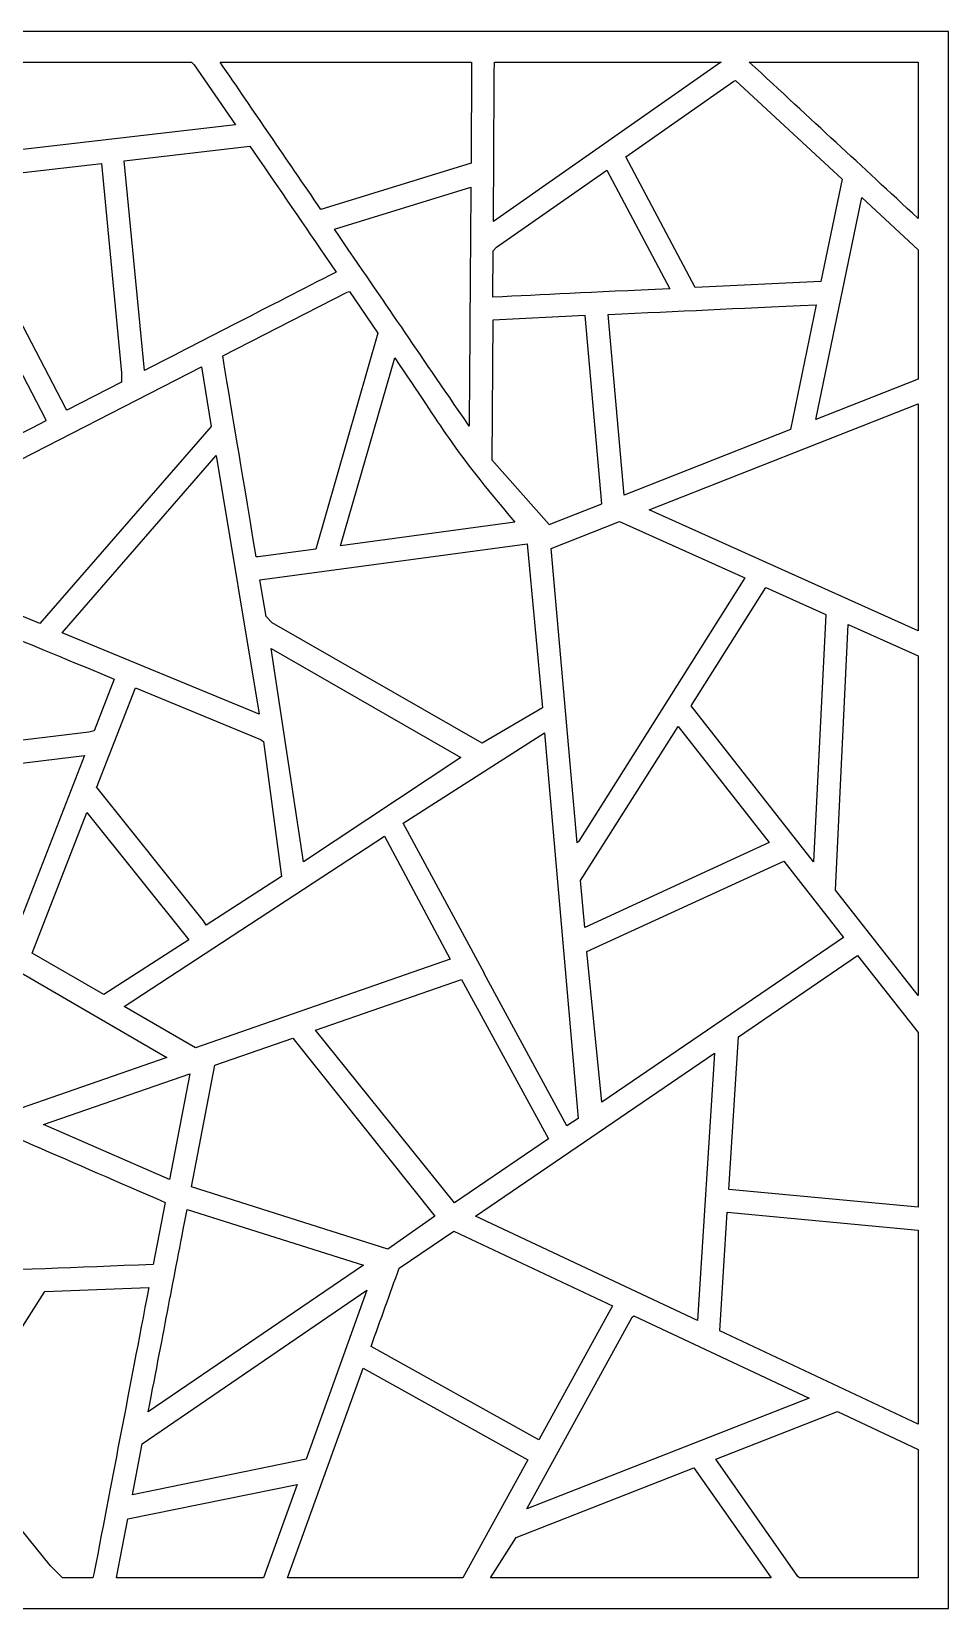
# Model space of a CAD drawing. Header units: centimetres. Extents: x -9.6 to 8.7, y -5.9 to 12.7.
# Drawn here: x 3.49 to 8.7, y 3.77 to 12.73 of the extents above; entities that cross this region are included whole.
import ezdxf

# ---------------------------------------------------------------- set-up
doc = ezdxf.new("R2010")
doc.units = ezdxf.units.CM
doc.header["$MEASUREMENT"] = 0
doc.layers.add('layer 1', color=7, linetype='Continuous')

msp = doc.modelspace()

# ---------------------------------------------------------------- linework, layer by layer
at = {"layer": 'layer 1', "color": 17}
for points, knots in [([(-9.64573, 3.76712), (-9.64573, 3.76712), (-9.64573, 12.73459), (-9.64573, 12.73459), (-9.64573, 12.73459), (-3.60843, 12.73459), (2.40099, 12.73459), (8.70075, 12.73459), (8.70075, 12.73459), (8.70075, 9.67505), (8.70075, 6.87624), (8.70075, 3.76712), (8.70075, 3.76712), (2.65615, 3.76712), (-3.45076, 3.76712), (-9.64573, 3.76712)], [0, 0, 0, 0, 0.2, 0.2, 0.2, 0.2, 0.4, 0.4, 0.4, 0.4, 0.6, 0.6, 0.6, 0.6, 1, 1, 1, 1]), ([(2.65411, 12.56131), (2.65411, 12.56131), (2.96296, 11.96946), (2.96296, 11.96946), (2.96296, 11.96946), (2.96296, 11.96946), (2.96296, 12.01579), (2.96296, 12.01579), (2.96296, 12.01579), (2.96296, 12.01579), (3.02418, 12.01579), (3.02418, 12.01579), (3.02418, 12.01579), (3.02418, 12.01579), (4.64461, 12.20421), (4.64461, 12.20421), (4.64461, 12.20421), (4.64461, 12.20421), (4.41074, 12.54603), (4.41074, 12.54603), (4.41074, 12.54603), (4.41074, 12.54603), (4.39546, 12.56131), (4.39546, 12.56131), (4.39546, 12.56131), (4.39546, 12.56131), (2.65411, 12.56131), (2.65411, 12.56131)], [0, 0, 0, 0, 0.125, 0.125, 0.125, 0.125, 0.25, 0.25, 0.25, 0.25, 0.375, 0.375, 0.375, 0.375, 0.5, 0.5, 0.5, 0.5, 0.625, 0.625, 0.625, 0.625, 0.75, 0.75, 0.75, 0.75, 1, 1, 1, 1]), ([(5.98791, 12.56131), (5.98791, 12.56131), (4.55776, 12.56131), (4.55776, 12.56131), (4.55776, 12.56131), (4.75432, 12.27402), (4.92816, 12.01995), (5.1314, 11.72292), (5.1314, 11.72292), (5.1314, 11.72292), (5.98505, 11.98558), (5.98505, 11.98558), (5.98505, 11.98558), (5.98505, 11.98558), (5.98791, 12.56131), (5.98791, 12.56131)], [0, 0, 0, 0, 0.2, 0.2, 0.2, 0.2, 0.4, 0.4, 0.4, 0.4, 0.6, 0.6, 0.6, 0.6, 1, 1, 1, 1]), ([(6.11782, 12.56131), (6.11548, 12.2252), (6.11485, 11.9622), (6.11265, 11.65364), (6.11265, 11.65364), (6.11265, 11.65364), (7.40447, 12.55805), (7.40447, 12.55805), (7.40447, 12.55805), (7.40447, 12.55805), (7.40772, 12.56131), (7.40772, 12.56131), (7.40772, 12.56131), (7.40772, 12.56131), (6.11782, 12.56131), (6.11782, 12.56131)], [0, 0, 0, 0, 0.2, 0.2, 0.2, 0.2, 0.4, 0.4, 0.4, 0.4, 0.6, 0.6, 0.6, 0.6, 1, 1, 1, 1]), ([(7.56738, 12.56131), (7.93348, 12.22233), (8.19772, 11.97766), (8.52746, 11.67234), (8.52746, 11.67234), (8.52746, 11.67234), (8.52746, 12.56131), (8.52746, 12.56131), (8.52746, 12.56131), (8.52746, 12.56131), (7.56738, 12.56131), (7.56738, 12.56131)], [0, 0, 0, 0, 0.25, 0.25, 0.25, 0.25, 0.5, 0.5, 0.5, 0.5, 1, 1, 1, 1]), ([(8.0959, 11.89482), (8.0959, 11.89482), (7.48902, 12.45675), (7.48902, 12.45675), (7.48902, 12.45675), (7.48902, 12.45675), (7.47976, 12.45211), (7.47976, 12.45211), (7.47976, 12.45211), (7.47976, 12.45211), (6.86478, 12.02157), (6.86478, 12.02157), (6.86478, 12.02157), (6.86478, 12.02157), (7.25937, 11.27881), (7.25937, 11.27881), (7.25937, 11.27881), (7.25937, 11.27881), (7.9755, 11.31277), (7.9755, 11.31277), (7.9755, 11.31277), (7.9755, 11.31277), (8.0959, 11.89482), (8.0959, 11.89482)], [0, 0, 0, 0, 0.1428571, 0.1428571, 0.1428571, 0.1428571, 0.2857143, 0.2857143, 0.2857143, 0.2857143, 0.4285714, 0.4285714, 0.4285714, 0.4285714, 0.5714286, 0.5714286, 0.5714286, 0.5714286, 0.7142857, 0.7142857, 0.7142857, 0.7142857, 1, 1, 1, 1]), ([(4.12712, 10.80747), (4.48534, 10.99118), (4.82381, 11.16475), (5.21764, 11.36671), (5.21764, 11.36671), (5.04262, 11.62251), (4.95858, 11.74534), (4.72754, 12.08302), (4.72754, 12.08302), (4.72754, 12.08302), (4.01173, 11.99978), (4.01173, 11.99978), (4.01173, 11.99978), (4.01173, 11.99978), (4.12712, 10.80747), (4.12712, 10.80747)], [0, 0, 0, 0, 0.2, 0.2, 0.2, 0.2, 0.4, 0.4, 0.4, 0.4, 0.6, 0.6, 0.6, 0.6, 1, 1, 1, 1]), ([(3.68701, 10.58178), (3.68701, 10.58178), (3.99792, 10.74122), (3.99792, 10.74122), (3.99792, 10.74122), (3.99792, 10.74122), (3.99792, 10.7933), (3.99792, 10.7933), (3.99792, 10.7933), (3.99792, 10.7933), (3.88262, 11.98477), (3.88262, 11.98477), (3.88262, 11.98477), (3.88262, 11.98477), (3.03963, 11.88675), (3.03963, 11.88675), (3.03963, 11.88675), (3.03963, 11.88675), (3.00991, 11.87932), (3.00991, 11.87932), (3.00991, 11.87932), (3.00991, 11.87932), (3.4079, 11.11517), (3.4079, 11.11517), (3.4079, 11.11517), (3.4079, 11.11517), (3.4154, 11.11705), (3.4154, 11.11705), (3.4154, 11.11705), (3.4154, 11.11705), (3.4154, 11.10077), (3.4154, 11.10077), (3.4154, 11.10077), (3.4154, 11.10077), (3.68105, 10.59073), (3.68105, 10.59073), (3.68105, 10.59073), (3.68105, 10.59073), (3.68701, 10.58178), (3.68701, 10.58178)], [0, 0, 0, 0, 0.0909091, 0.0909091, 0.0909091, 0.0909091, 0.1818182, 0.1818182, 0.1818182, 0.1818182, 0.2727273, 0.2727273, 0.2727273, 0.2727273, 0.3636364, 0.3636364, 0.3636364, 0.3636364, 0.4545455, 0.4545455, 0.4545455, 0.4545455, 0.5454545, 0.5454545, 0.5454545, 0.5454545, 0.6363636, 0.6363636, 0.6363636, 0.6363636, 0.7272727, 0.7272727, 0.7272727, 0.7272727, 0.8181818, 0.8181818, 0.8181818, 0.8181818, 1, 1, 1, 1]), ([(6.75751, 11.94647), (6.75751, 11.94647), (6.13055, 11.50753), (6.13055, 11.50753), (6.13055, 11.50753), (6.13055, 11.50753), (6.11147, 11.48844), (6.11147, 11.48844), (6.11147, 11.48844), (6.11147, 11.48844), (6.10958, 11.2243), (6.10958, 11.2243), (6.10958, 11.2243), (6.39861, 11.23801), (6.65437, 11.25013), (7.11582, 11.27201), (7.11582, 11.27201), (7.11582, 11.27201), (6.75751, 11.94647), (6.75751, 11.94647)], [0, 0, 0, 0, 0.1666667, 0.1666667, 0.1666667, 0.1666667, 0.3333333, 0.3333333, 0.3333333, 0.3333333, 0.5, 0.5, 0.5, 0.5, 0.6666667, 0.6666667, 0.6666667, 0.6666667, 1, 1, 1, 1]), ([(5.98408, 11.8493), (5.98408, 11.8493), (5.20825, 11.61059), (5.20825, 11.61059), (5.20825, 11.61059), (5.51614, 11.1606), (5.65977, 10.95068), (5.97437, 10.49087), (5.97437, 10.49087), (5.97762, 10.94572), (5.98086, 11.39838), (5.98408, 11.8493)], [0, 0, 0, 0, 0.25, 0.25, 0.25, 0.25, 0.5, 0.5, 0.5, 0.5, 1, 1, 1, 1]), ([(8.52746, 11.4933), (8.52746, 11.4933), (8.20728, 11.79169), (8.20728, 11.79169), (8.20728, 11.79169), (8.20728, 11.79169), (7.94599, 10.52854), (7.94599, 10.52854), (7.94599, 10.52854), (7.94599, 10.52854), (8.52746, 10.75777), (8.52746, 10.75777), (8.52746, 10.75777), (8.52746, 10.75777), (8.52746, 11.4933), (8.52746, 11.4933)], [0, 0, 0, 0, 0.2, 0.2, 0.2, 0.2, 0.4, 0.4, 0.4, 0.4, 0.6, 0.6, 0.6, 0.6, 1, 1, 1, 1]), ([(5.28009, 11.25268), (5.28009, 11.25268), (4.57331, 10.89023), (4.57331, 10.89023), (4.57331, 10.89023), (4.64243, 10.47341), (4.66045, 10.36469), (4.76291, 9.74685), (4.76291, 9.74685), (4.76291, 9.74685), (4.77504, 9.74685), (4.77504, 9.74685), (4.77504, 9.74685), (4.77504, 9.74685), (5.10185, 9.79099), (5.10185, 9.79099), (5.10185, 9.79099), (5.10185, 9.79099), (5.45593, 11.01845), (5.45593, 11.01845), (5.45593, 11.01845), (5.45593, 11.01845), (5.29339, 11.25601), (5.29339, 11.25601), (5.29339, 11.25601), (5.29339, 11.25601), (5.28009, 11.25268), (5.28009, 11.25268)], [0, 0, 0, 0, 0.125, 0.125, 0.125, 0.125, 0.25, 0.25, 0.25, 0.25, 0.375, 0.375, 0.375, 0.375, 0.5, 0.5, 0.5, 0.5, 0.625, 0.625, 0.625, 0.625, 0.75, 0.75, 0.75, 0.75, 1, 1, 1, 1]), ([(7.80149, 10.47158), (7.80149, 10.47158), (7.94832, 11.18137), (7.94832, 11.18137), (7.94832, 11.18137), (7.46066, 11.15825), (7.18991, 11.14541), (6.76493, 11.12526), (6.76493, 11.12526), (6.76493, 11.12526), (6.8553, 10.09857), (6.8553, 10.09857), (6.8553, 10.09857), (6.8553, 10.09857), (7.80149, 10.47158), (7.80149, 10.47158)], [0, 0, 0, 0, 0.2, 0.2, 0.2, 0.2, 0.4, 0.4, 0.4, 0.4, 0.6, 0.6, 0.6, 0.6, 1, 1, 1, 1]), ([(6.63501, 11.1191), (6.63501, 11.1191), (6.72921, 10.04887), (6.72921, 10.04887), (6.72921, 10.04887), (6.72921, 10.04887), (6.42896, 9.9305), (6.42896, 9.9305), (6.42896, 9.9305), (6.42896, 9.9305), (6.10297, 10.29961), (6.10297, 10.29961), (6.10297, 10.29961), (6.10297, 10.29961), (6.10865, 11.09415), (6.10865, 11.09415), (6.10865, 11.09415), (6.10865, 11.09415), (6.63501, 11.1191), (6.63501, 11.1191)], [0, 0, 0, 0, 0.1666667, 0.1666667, 0.1666667, 0.1666667, 0.3333333, 0.3333333, 0.3333333, 0.3333333, 0.5, 0.5, 0.5, 0.5, 0.6666667, 0.6666667, 0.6666667, 0.6666667, 1, 1, 1, 1]), ([(2.28717, 9.86391), (2.79305, 10.12334), (3.13756, 10.30001), (3.56735, 10.52041), (3.56735, 10.52041), (3.56735, 10.52041), (3.56386, 10.53439), (3.56386, 10.53439), (3.56386, 10.53439), (3.56386, 10.53439), (3.33792, 10.96819), (3.33792, 10.96819), (3.33792, 10.96819), (3.33792, 10.96819), (1.67152, 10.89139), (1.67152, 10.89139), (1.67152, 10.89139), (1.67152, 10.89139), (1.30819, 10.60358), (1.30819, 10.60358), (1.30819, 10.60358), (1.30819, 10.60358), (2.28717, 9.86391), (2.28717, 9.86391)], [0, 0, 0, 0, 0.1428571, 0.1428571, 0.1428571, 0.1428571, 0.2857143, 0.2857143, 0.2857143, 0.2857143, 0.4285714, 0.4285714, 0.4285714, 0.4285714, 0.5714286, 0.5714286, 0.5714286, 0.5714286, 0.7142857, 0.7142857, 0.7142857, 0.7142857, 1, 1, 1, 1]), ([(5.55107, 10.87939), (5.55107, 10.87939), (5.2426, 9.81), (5.2426, 9.81), (5.2426, 9.81), (5.2426, 9.81), (6.23459, 9.94399), (6.23459, 9.94399), (6.23459, 9.94399), (5.86464, 10.37939), (5.83472, 10.46482), (5.55107, 10.87939)], [0, 0, 0, 0, 0.25, 0.25, 0.25, 0.25, 0.5, 0.5, 0.5, 0.5, 1, 1, 1, 1]), ([(4.45189, 10.82797), (4.45189, 10.82797), (3.20082, 10.18639), (3.20082, 10.18639), (3.20082, 10.18639), (3.20082, 10.18639), (2.99919, 9.59337), (2.99919, 9.59337), (2.99919, 9.59337), (2.99919, 9.59337), (3.01886, 9.58026), (3.01886, 9.58026), (3.01886, 9.58026), (3.01886, 9.58026), (3.53259, 9.36806), (3.53259, 9.36806), (3.53259, 9.36806), (3.53259, 9.36806), (4.50804, 10.4894), (4.50804, 10.4894), (4.50804, 10.4894), (4.50804, 10.4894), (4.45189, 10.82797), (4.45189, 10.82797)], [0, 0, 0, 0, 0.1428571, 0.1428571, 0.1428571, 0.1428571, 0.2857143, 0.2857143, 0.2857143, 0.2857143, 0.4285714, 0.4285714, 0.4285714, 0.4285714, 0.5714286, 0.5714286, 0.5714286, 0.5714286, 0.7142857, 0.7142857, 0.7142857, 0.7142857, 1, 1, 1, 1]), ([(8.52746, 10.61807), (8.52746, 10.61807), (6.99841, 10.01529), (6.99841, 10.01529), (6.99841, 10.01529), (6.99841, 10.01529), (8.52746, 9.32643), (8.52746, 9.32643), (8.52746, 9.32643), (8.52746, 9.32643), (8.52746, 10.61807), (8.52746, 10.61807)], [0, 0, 0, 0, 0.25, 0.25, 0.25, 0.25, 0.5, 0.5, 0.5, 0.5, 1, 1, 1, 1]), ([(4.77937, 8.85309), (4.77937, 8.85309), (4.53561, 10.32309), (4.53561, 10.32309), (4.53561, 10.32309), (4.53561, 10.32309), (3.65932, 9.31572), (3.65932, 9.31572), (3.65932, 9.31572), (3.65932, 9.31572), (4.77937, 8.85309), (4.77937, 8.85309)], [0, 0, 0, 0, 0.25, 0.25, 0.25, 0.25, 0.5, 0.5, 0.5, 0.5, 1, 1, 1, 1]), ([(6.82967, 9.94877), (6.82967, 9.94877), (6.44092, 9.79552), (6.44092, 9.79552), (6.44092, 9.79552), (6.44092, 9.79552), (6.58934, 8.12057), (6.58934, 8.12057), (6.58934, 8.12057), (6.58934, 8.12057), (6.59919, 8.13042), (6.59919, 8.13042), (6.59919, 8.13042), (6.59919, 8.13042), (7.5423, 9.62772), (7.5423, 9.62772), (7.5423, 9.62772), (7.5423, 9.62772), (6.82967, 9.94877), (6.82967, 9.94877)], [0, 0, 0, 0, 0.1666667, 0.1666667, 0.1666667, 0.1666667, 0.3333333, 0.3333333, 0.3333333, 0.3333333, 0.5, 0.5, 0.5, 0.5, 0.6666667, 0.6666667, 0.6666667, 0.6666667, 1, 1, 1, 1]), ([(6.30509, 9.82191), (6.30509, 9.82191), (4.78457, 9.61618), (4.78457, 9.61618), (4.78457, 9.61618), (4.78457, 9.61618), (4.81915, 9.40768), (4.81915, 9.40768), (4.81915, 9.40768), (4.81915, 9.40768), (4.85434, 9.37249), (4.85434, 9.37249), (4.85434, 9.37249), (4.85434, 9.37249), (6.04872, 8.68798), (6.04872, 8.68798), (6.04872, 8.68798), (6.04872, 8.68798), (6.39092, 8.88828), (6.39092, 8.88828), (6.39092, 8.88828), (6.39092, 8.88828), (6.30509, 9.82191), (6.30509, 9.82191)], [0, 0, 0, 0, 0.1428571, 0.1428571, 0.1428571, 0.1428571, 0.2857143, 0.2857143, 0.2857143, 0.2857143, 0.4285714, 0.4285714, 0.4285714, 0.4285714, 0.5714286, 0.5714286, 0.5714286, 0.5714286, 0.7142857, 0.7142857, 0.7142857, 0.7142857, 1, 1, 1, 1]), ([(8.00305, 9.42014), (8.00305, 9.42014), (7.66194, 9.57382), (7.66194, 9.57382), (7.66194, 9.57382), (7.66194, 9.57382), (7.23734, 8.89971), (7.23734, 8.89971), (7.23734, 8.89971), (7.23734, 8.89971), (7.93267, 8.0125), (7.93267, 8.0125), (7.93267, 8.0125), (7.93267, 8.0125), (8.00305, 9.42014), (8.00305, 9.42014)], [0, 0, 0, 0, 0.2, 0.2, 0.2, 0.2, 0.4, 0.4, 0.4, 0.4, 0.6, 0.6, 0.6, 0.6, 1, 1, 1, 1]), ([(2.95517, 9.4639), (2.95517, 9.4639), (2.66543, 8.61173), (2.66543, 8.61173), (2.66543, 8.61173), (2.66543, 8.61173), (3.81223, 8.75074), (3.81223, 8.75074), (3.81223, 8.75074), (3.81223, 8.75074), (3.84171, 8.75811), (3.84171, 8.75811), (3.84171, 8.75811), (3.84171, 8.75811), (3.95628, 9.05245), (3.95628, 9.05245), (3.95628, 9.05245), (3.512, 9.23596), (3.38461, 9.28858), (2.96775, 9.46076), (2.96775, 9.46076), (2.96775, 9.46076), (2.95517, 9.4639), (2.95517, 9.4639)], [0, 0, 0, 0, 0.1428571, 0.1428571, 0.1428571, 0.1428571, 0.2857143, 0.2857143, 0.2857143, 0.2857143, 0.4285714, 0.4285714, 0.4285714, 0.4285714, 0.5714286, 0.5714286, 0.5714286, 0.5714286, 0.7142857, 0.7142857, 0.7142857, 0.7142857, 1, 1, 1, 1]), ([(8.52746, 9.18389), (8.52746, 9.18389), (8.13031, 9.36281), (8.13031, 9.36281), (8.13031, 9.36281), (8.13031, 9.36281), (8.05896, 7.85193), (8.05896, 7.85193), (8.05896, 7.85193), (8.05896, 7.85193), (8.52746, 7.25369), (8.52746, 7.25369), (8.52746, 7.25369), (8.52746, 7.25369), (8.52746, 9.18389), (8.52746, 9.18389)], [0, 0, 0, 0, 0.2, 0.2, 0.2, 0.2, 0.4, 0.4, 0.4, 0.4, 0.6, 0.6, 0.6, 0.6, 1, 1, 1, 1]), ([(5.03207, 8.01221), (5.03207, 8.01221), (5.92764, 8.60579), (5.92764, 8.60579), (5.92764, 8.60579), (5.92764, 8.60579), (4.84911, 9.22699), (4.84911, 9.22699), (4.84911, 9.22699), (4.84911, 9.22699), (5.03207, 8.01221), (5.03207, 8.01221)], [0, 0, 0, 0, 0.25, 0.25, 0.25, 0.25, 0.5, 0.5, 0.5, 0.5, 1, 1, 1, 1]), ([(4.90794, 7.9289), (4.90794, 7.9289), (4.80515, 8.6976), (4.80515, 8.6976), (4.80515, 8.6976), (4.80515, 8.6976), (4.78849, 8.70871), (4.78849, 8.70871), (4.78849, 8.70871), (4.78849, 8.70871), (4.07642, 9.00283), (4.07642, 9.00283), (4.07642, 9.00283), (4.07642, 9.00283), (3.85473, 8.43325), (3.85473, 8.43325), (3.85473, 8.43325), (3.85473, 8.43325), (3.85884, 8.43325), (3.85884, 8.43325), (3.85884, 8.43325), (3.85884, 8.43325), (4.46353, 7.67672), (4.46353, 7.67672), (4.46353, 7.67672), (4.46353, 7.67672), (4.47887, 7.65226), (4.47887, 7.65226), (4.47887, 7.65226), (4.47887, 7.65226), (4.90794, 7.9289), (4.90794, 7.9289)], [0, 0, 0, 0, 0.1111111, 0.1111111, 0.1111111, 0.1111111, 0.2222222, 0.2222222, 0.2222222, 0.2222222, 0.3333333, 0.3333333, 0.3333333, 0.3333333, 0.4444444, 0.4444444, 0.4444444, 0.4444444, 0.5555556, 0.5555556, 0.5555556, 0.5555556, 0.6666667, 0.6666667, 0.6666667, 0.6666667, 0.7777778, 0.7777778, 0.7777778, 0.7777778, 1, 1, 1, 1]), ([(6.59514, 6.55276), (6.59514, 6.55276), (6.40335, 8.74708), (6.40335, 8.74708), (6.40335, 8.74708), (6.40335, 8.74708), (5.59998, 8.23293), (5.59998, 8.23293), (5.59998, 8.23293), (5.59998, 8.23293), (6.06089, 7.37772), (6.06089, 7.37772), (6.06089, 7.37772), (6.06089, 7.37772), (6.06059, 7.37764), (6.06059, 7.37764), (6.06059, 7.37764), (6.06059, 7.37764), (6.53024, 6.51187), (6.53024, 6.51187), (6.53024, 6.51187), (6.53024, 6.51187), (6.59514, 6.55276), (6.59514, 6.55276)], [0, 0, 0, 0, 0.1428571, 0.1428571, 0.1428571, 0.1428571, 0.2857143, 0.2857143, 0.2857143, 0.2857143, 0.4285714, 0.4285714, 0.4285714, 0.4285714, 0.5714286, 0.5714286, 0.5714286, 0.5714286, 0.7142857, 0.7142857, 0.7142857, 0.7142857, 1, 1, 1, 1]), ([(7.16376, 8.7829), (7.16376, 8.7829), (6.60858, 7.90718), (6.60858, 7.90718), (6.60858, 7.90718), (6.60858, 7.90718), (6.63194, 7.63975), (6.63194, 7.63975), (6.63194, 7.63975), (6.63194, 7.63975), (7.68135, 8.12248), (7.68135, 8.12248), (7.68135, 8.12248), (7.68135, 8.12248), (7.16376, 8.7829), (7.16376, 8.7829)], [0, 0, 0, 0, 0.2, 0.2, 0.2, 0.2, 0.4, 0.4, 0.4, 0.4, 0.6, 0.6, 0.6, 0.6, 1, 1, 1, 1]), ([(2.61901, 8.47519), (2.61901, 8.47519), (2.48665, 8.08592), (2.48665, 8.08592), (2.48665, 8.08592), (2.48665, 8.08592), (2.51061, 8.06196), (2.51061, 8.06196), (2.51061, 8.06196), (2.51061, 8.06196), (3.3755, 7.56032), (3.3755, 7.56032), (3.3755, 7.56032), (3.3755, 7.56032), (3.78668, 8.61673), (3.78668, 8.61673), (3.78668, 8.61673), (3.78668, 8.61673), (2.61901, 8.47519), (2.61901, 8.47519)], [0, 0, 0, 0, 0.1666667, 0.1666667, 0.1666667, 0.1666667, 0.3333333, 0.3333333, 0.3333333, 0.3333333, 0.5, 0.5, 0.5, 0.5, 0.6666667, 0.6666667, 0.6666667, 0.6666667, 1, 1, 1, 1]), ([(3.80058, 8.29412), (3.80058, 8.29412), (3.48928, 7.49433), (3.48928, 7.49433), (3.48928, 7.49433), (3.48928, 7.49433), (3.89608, 7.25839), (3.89608, 7.25839), (3.89608, 7.25839), (3.89608, 7.25839), (4.37936, 7.56977), (4.37936, 7.56977), (4.37936, 7.56977), (4.37936, 7.56977), (3.80058, 8.29412), (3.80058, 8.29412)], [0, 0, 0, 0, 0.2, 0.2, 0.2, 0.2, 0.4, 0.4, 0.4, 0.4, 0.6, 0.6, 0.6, 0.6, 1, 1, 1, 1]), ([(5.49248, 8.15956), (5.49248, 8.15956), (4.01241, 7.19092), (4.01241, 7.19092), (4.01241, 7.19092), (4.01241, 7.19092), (4.41768, 6.95586), (4.41768, 6.95586), (4.41768, 6.95586), (4.41768, 6.95586), (5.86727, 7.45863), (5.86727, 7.45863), (5.86727, 7.45863), (5.86727, 7.45863), (5.49248, 8.15956), (5.49248, 8.15956)], [0, 0, 0, 0, 0.2, 0.2, 0.2, 0.2, 0.4, 0.4, 0.4, 0.4, 0.6, 0.6, 0.6, 0.6, 1, 1, 1, 1]), ([(8.10406, 7.58313), (8.10406, 7.58313), (7.76376, 8.01733), (7.76376, 8.01733), (7.76376, 8.01733), (7.76376, 8.01733), (6.64412, 7.5023), (6.64412, 7.5023), (6.64412, 7.5023), (6.64412, 7.5023), (6.7299, 6.64591), (6.7299, 6.64591), (6.7299, 6.64591), (6.7299, 6.64591), (8.10406, 7.58313), (8.10406, 7.58313)], [0, 0, 0, 0, 0.2, 0.2, 0.2, 0.2, 0.4, 0.4, 0.4, 0.4, 0.6, 0.6, 0.6, 0.6, 1, 1, 1, 1]), ([(3.37677, 6.59484), (3.37677, 6.59484), (4.25558, 6.89964), (4.25558, 6.89964), (4.25558, 6.89964), (4.25558, 6.89964), (3.08885, 7.57634), (3.08885, 7.57634), (3.08885, 7.57634), (3.08885, 7.57634), (2.50976, 6.9718), (2.50976, 6.9718), (2.50976, 6.9718), (2.79323, 6.84856), (3.05635, 6.73415), (3.37677, 6.59484)], [0, 0, 0, 0, 0.2, 0.2, 0.2, 0.2, 0.4, 0.4, 0.4, 0.4, 0.6, 0.6, 0.6, 0.6, 1, 1, 1, 1]), ([(8.52746, 7.04288), (8.52746, 7.04288), (8.18422, 7.48085), (8.18422, 7.48085), (8.18422, 7.48085), (8.18422, 7.48085), (7.50668, 7.01857), (7.50668, 7.01857), (7.50668, 7.01857), (7.50668, 7.01857), (7.45123, 6.14975), (7.45123, 6.14975), (7.45123, 6.14975), (7.45123, 6.14975), (8.52746, 6.04833), (8.52746, 6.04833), (8.52746, 6.04833), (8.52746, 6.04833), (8.52746, 7.04288), (8.52746, 7.04288)], [0, 0, 0, 0, 0.1666667, 0.1666667, 0.1666667, 0.1666667, 0.3333333, 0.3333333, 0.3333333, 0.3333333, 0.5, 0.5, 0.5, 0.5, 0.6666667, 0.6666667, 0.6666667, 0.6666667, 1, 1, 1, 1]), ([(5.89174, 6.07404), (5.89174, 6.07404), (6.42491, 6.43715), (6.42491, 6.43715), (6.42491, 6.43715), (6.42491, 6.43715), (5.93111, 7.34322), (5.93111, 7.34322), (5.93111, 7.34322), (5.93111, 7.34322), (5.10096, 7.05529), (5.10096, 7.05529), (5.10096, 7.05529), (5.10096, 7.05529), (5.89174, 6.07404), (5.89174, 6.07404)], [0, 0, 0, 0, 0.2, 0.2, 0.2, 0.2, 0.4, 0.4, 0.4, 0.4, 0.6, 0.6, 0.6, 0.6, 1, 1, 1, 1]), ([(5.51124, 5.81028), (5.51124, 5.81028), (5.77919, 5.99718), (5.77919, 5.99718), (5.77919, 5.99718), (5.77919, 5.99718), (4.97068, 7.0101), (4.97068, 7.0101), (4.97068, 7.0101), (4.97068, 7.0101), (4.52726, 6.85631), (4.52726, 6.85631), (4.52726, 6.85631), (4.52726, 6.85631), (4.39474, 6.16531), (4.39474, 6.16531), (4.39474, 6.16531), (4.39474, 6.16531), (5.51124, 5.81028), (5.51124, 5.81028)], [0, 0, 0, 0, 0.1666667, 0.1666667, 0.1666667, 0.1666667, 0.3333333, 0.3333333, 0.3333333, 0.3333333, 0.5, 0.5, 0.5, 0.5, 0.6666667, 0.6666667, 0.6666667, 0.6666667, 1, 1, 1, 1]), ([(7.37053, 6.92567), (7.37053, 6.92567), (6.01126, 5.99825), (6.01126, 5.99825), (6.01126, 5.99825), (6.01126, 5.99825), (7.27344, 5.4046), (7.27344, 5.4046), (7.27344, 5.4046), (7.27344, 5.4046), (7.37053, 6.92567), (7.37053, 6.92567)], [0, 0, 0, 0, 0.25, 0.25, 0.25, 0.25, 0.5, 0.5, 0.5, 0.5, 1, 1, 1, 1]), ([(4.3855, 6.80714), (4.3855, 6.80714), (3.55276, 6.51832), (3.55276, 6.51832), (3.55276, 6.51832), (3.55276, 6.51832), (4.27028, 6.20636), (4.27028, 6.20636), (4.27028, 6.20636), (4.27028, 6.20636), (4.3855, 6.80714), (4.3855, 6.80714)], [0, 0, 0, 0, 0.25, 0.25, 0.25, 0.25, 0.5, 0.5, 0.5, 0.5, 1, 1, 1, 1]), ([(2.76114, 6.72079), (2.76114, 6.72079), (2.95739, 5.67618), (2.95739, 5.67618), (2.95739, 5.67618), (3.39867, 5.69307), (3.72231, 5.70546), (4.17756, 5.72289), (4.17756, 5.72289), (4.17756, 5.72289), (4.24532, 6.07623), (4.24532, 6.07623), (4.24532, 6.07623), (3.71304, 6.30721), (3.27068, 6.49925), (2.76114, 6.72079)], [0, 0, 0, 0, 0.2, 0.2, 0.2, 0.2, 0.4, 0.4, 0.4, 0.4, 0.6, 0.6, 0.6, 0.6, 1, 1, 1, 1]), ([(4.14922, 4.88512), (4.14922, 4.88512), (5.37278, 5.71995), (5.37278, 5.71995), (5.37278, 5.71995), (5.37278, 5.71995), (4.37009, 6.0368), (4.37009, 6.0368), (4.37009, 6.0368), (4.29032, 5.62083), (4.24221, 5.37), (4.14922, 4.88512)], [0, 0, 0, 0, 0.25, 0.25, 0.25, 0.25, 0.5, 0.5, 0.5, 0.5, 1, 1, 1, 1]), ([(8.52746, 5.91779), (8.52746, 5.91779), (7.44294, 6.01999), (7.44294, 6.01999), (7.44294, 6.01999), (7.44294, 6.01999), (7.39987, 5.34513), (7.39987, 5.34513), (7.39987, 5.34513), (7.39987, 5.34513), (8.52746, 4.81477), (8.52746, 4.81477), (8.52746, 4.81477), (8.52746, 4.81477), (8.52746, 5.91779), (8.52746, 5.91779)], [0, 0, 0, 0, 0.2, 0.2, 0.2, 0.2, 0.4, 0.4, 0.4, 0.4, 0.6, 0.6, 0.6, 0.6, 1, 1, 1, 1]), ([(5.88666, 5.91324), (5.88666, 5.91324), (5.57618, 5.7014), (5.57618, 5.7014), (5.57618, 5.7014), (5.52455, 5.558), (5.47074, 5.40852), (5.4163, 5.25729), (5.4163, 5.25729), (5.4163, 5.25729), (6.37025, 4.72622), (6.37025, 4.72622), (6.37025, 4.72622), (6.37025, 4.72622), (6.78895, 5.48885), (6.78895, 5.48885), (6.78895, 5.48885), (6.78895, 5.48885), (5.88666, 5.91324), (5.88666, 5.91324)], [0, 0, 0, 0, 0.1666667, 0.1666667, 0.1666667, 0.1666667, 0.3333333, 0.3333333, 0.3333333, 0.3333333, 0.5, 0.5, 0.5, 0.5, 0.6666667, 0.6666667, 0.6666667, 0.6666667, 1, 1, 1, 1]), ([(3.83435, 3.94041), (3.83435, 3.94041), (3.8402, 3.96381), (3.8402, 3.96381), (3.8402, 3.96381), (3.95705, 4.57311), (4.033, 4.9691), (4.15243, 5.59187), (4.15243, 5.59187), (4.15243, 5.59187), (3.56055, 5.56921), (3.56055, 5.56921), (3.56055, 5.56921), (3.56055, 5.56921), (3.01878, 4.71871), (3.01878, 4.71871), (3.01878, 4.71871), (3.01878, 4.71871), (3.59342, 4.00867), (3.59342, 4.00867), (3.59342, 4.00867), (3.59342, 4.00867), (3.66168, 3.94041), (3.66168, 3.94041), (3.66168, 3.94041), (3.66168, 3.94041), (3.83435, 3.94041), (3.83435, 3.94041)], [0, 0, 0, 0, 0.125, 0.125, 0.125, 0.125, 0.25, 0.25, 0.25, 0.25, 0.375, 0.375, 0.375, 0.375, 0.5, 0.5, 0.5, 0.5, 0.625, 0.625, 0.625, 0.625, 0.75, 0.75, 0.75, 0.75, 1, 1, 1, 1]), ([(4.05886, 4.41397), (4.05886, 4.41397), (5.04739, 4.61622), (5.04739, 4.61622), (5.04739, 4.61622), (5.04739, 4.61622), (5.39307, 5.57646), (5.39307, 5.57646), (5.39307, 5.57646), (5.39307, 5.57646), (4.1145, 4.7041), (4.1145, 4.7041), (4.1145, 4.7041), (4.1145, 4.7041), (4.05886, 4.41397), (4.05886, 4.41397)], [0, 0, 0, 0, 0.2, 0.2, 0.2, 0.2, 0.4, 0.4, 0.4, 0.4, 0.6, 0.6, 0.6, 0.6, 1, 1, 1, 1]), ([(6.91048, 5.43169), (6.91048, 5.43169), (6.90181, 5.42301), (6.90181, 5.42301), (6.90181, 5.42301), (6.90181, 5.42301), (6.30263, 4.3336), (6.30263, 4.3336), (6.30263, 4.3336), (6.30263, 4.3336), (7.90752, 4.96274), (7.90752, 4.96274), (7.90752, 4.96274), (7.90752, 4.96274), (6.91048, 5.43169), (6.91048, 5.43169)], [0, 0, 0, 0, 0.2, 0.2, 0.2, 0.2, 0.4, 0.4, 0.4, 0.4, 0.6, 0.6, 0.6, 0.6, 1, 1, 1, 1]), ([(5.93805, 3.94041), (5.93805, 3.94041), (6.30761, 4.61234), (6.30761, 4.61234), (6.30761, 4.61234), (6.30761, 4.61234), (5.37169, 5.13338), (5.37169, 5.13338), (5.37169, 5.13338), (5.37169, 5.13338), (4.94222, 3.94041), (4.94222, 3.94041), (4.94222, 3.94041), (4.94222, 3.94041), (5.93805, 3.94041), (5.93805, 3.94041)], [0, 0, 0, 0, 0.2, 0.2, 0.2, 0.2, 0.4, 0.4, 0.4, 0.4, 0.6, 0.6, 0.6, 0.6, 1, 1, 1, 1]), ([(8.52746, 4.67086), (8.52746, 4.67086), (8.0694, 4.8866), (8.0694, 4.8866), (8.0694, 4.8866), (8.0694, 4.8866), (7.37783, 4.6155), (7.37783, 4.6155), (7.37783, 4.6155), (7.37783, 4.6155), (7.84488, 3.94828), (7.84488, 3.94828), (7.84488, 3.94828), (7.84488, 3.94828), (7.85275, 3.94041), (7.85275, 3.94041), (7.85275, 3.94041), (7.85275, 3.94041), (8.52746, 3.94041), (8.52746, 3.94041), (8.52746, 3.94041), (8.52746, 3.94041), (8.52746, 4.67086), (8.52746, 4.67086)], [0, 0, 0, 0, 0.1428571, 0.1428571, 0.1428571, 0.1428571, 0.2857143, 0.2857143, 0.2857143, 0.2857143, 0.4285714, 0.4285714, 0.4285714, 0.4285714, 0.5714286, 0.5714286, 0.5714286, 0.5714286, 0.7142857, 0.7142857, 0.7142857, 0.7142857, 1, 1, 1, 1]), ([(7.69175, 3.94041), (7.69175, 3.94041), (7.25335, 4.5667), (7.25335, 4.5667), (7.25335, 4.5667), (7.25335, 4.5667), (6.24265, 4.17049), (6.24265, 4.17049), (6.24265, 4.17049), (6.24265, 4.17049), (6.09501, 3.94041), (6.09501, 3.94041), (6.09501, 3.94041), (6.09501, 3.94041), (7.69175, 3.94041), (7.69175, 3.94041)], [0, 0, 0, 0, 0.2, 0.2, 0.2, 0.2, 0.4, 0.4, 0.4, 0.4, 0.6, 0.6, 0.6, 0.6, 1, 1, 1, 1]), ([(4.99581, 4.47296), (4.99581, 4.47296), (4.03238, 4.27589), (4.03238, 4.27589), (4.03238, 4.27589), (4.03238, 4.27589), (3.96866, 3.94362), (3.96866, 3.94362), (3.96866, 3.94362), (3.96866, 3.94362), (3.96866, 3.94041), (3.96866, 3.94041), (3.96866, 3.94041), (3.96866, 3.94041), (4.80409, 3.94041), (4.80409, 3.94041), (4.80409, 3.94041), (4.80409, 3.94041), (4.99581, 4.47296), (4.99581, 4.47296)], [0, 0, 0, 0, 0.1666667, 0.1666667, 0.1666667, 0.1666667, 0.3333333, 0.3333333, 0.3333333, 0.3333333, 0.5, 0.5, 0.5, 0.5, 0.6666667, 0.6666667, 0.6666667, 0.6666667, 1, 1, 1, 1])]:
    msp.add_open_spline(points, degree=3, knots=knots, dxfattribs=at)

doc.saveas('drawing.dxf')
